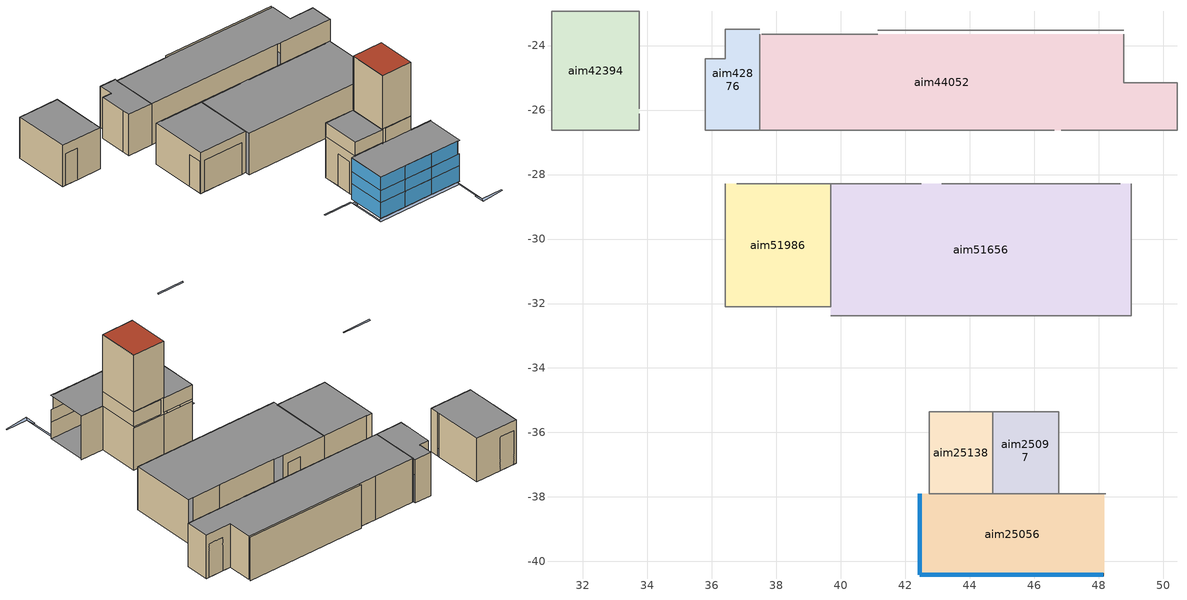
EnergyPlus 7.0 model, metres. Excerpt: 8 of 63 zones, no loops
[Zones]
aim25056
 floor ground (construction-29): 42.45,-40.42 42.45,-37.9 48.15,-37.9 48.16,-40.42 z0
 floor to aim0014 (construction-33): 42.45,-40.42 42.45,-37.9 48.18,-37.9 48.18,-40.42 z2.74
 wall outside (construction-12): 42.45,-37.9 42.45,-40.42 44.24,-40.42 46.13,-40.42 48.15,-40.42 z0:1.04; 42.45,-37.9 42.45,-40.42 44.24,-40.42 46.13,-40.42 48.15,-40.42 z1.04:1.84; 42.45,-37.9 42.45,-40.42 44.24,-40.42 46.13,-40.42 48.02,-40.42 z1.84:2.74
 wall to aim0014 (construction-31): 48.21,-37.9 46.75,-37.9 z0:2.74
 wall to aim25097 (construction-31): 46.75,-37.9 44.71,-37.9 z0:2.65
 wall to aim25138 (construction-31): 44.71,-37.9 42.73,-37.9 z0:2.65
 window (NPwindowType-450): 46.13,-40.42 48.14,-40.42 / 44.24,-40.42 46.12,-40.42 / 42.45,-40.42 44.23,-40.42 / 42.45,-37.9 42.45,-40.41 z0:1.03; 46.13,-40.42 48.14,-40.42 / 44.24,-40.42 46.12,-40.42 / 42.45,-40.42 44.23,-40.42 / 42.45,-37.9 42.45,-40.41 z1.04:1.83; 46.13,-40.42 48.01,-40.42 / 44.24,-40.42 46.12,-40.42 / 42.45,-40.42 44.23,-40.42 / 42.45,-37.9 42.45,-40.41 z1.84:2.73
aim25097
 floor ground (construction-29): 44.71,-37.9 44.8,-37.66 46.64,-37.66 46.75,-37.9 z0; 46.64,-37.66 46.64,-35.48 46.75,-35.36 46.75,-37.9 z0; 44.71,-37.9 44.71,-35.36 44.8,-35.48 44.8,-37.66 z0; 44.71,-35.36 46.75,-35.36 46.64,-35.48 44.8,-35.48 z0; 44.8,-37.66 44.8,-35.48 46.64,-35.48 46.64,-37.66 z0
 wall to aim0014 (construction-31): 44.94,-37.9 46.75,-37.9 46.75,-35.36 44.91,-35.36 z2.74:3.66; 44.71,-37.9 46.75,-37.9 z3.71:7.26; 46.75,-37.9 46.75,-35.36 z0:2.74; 46.75,-35.36 44.71,-35.36 z0:2.65
 wall to aim25138 (construction-31): 44.71,-35.36 44.71,-37.9 z0:3.66
 wall to aim26038 (construction-31): 44.71,-35.48 44.71,-37.9 z3.66:7.26
 wall to aim25997 (construction-31): 46.75,-37.9 46.75,-35.4 z3.66:7.26
 wall to aim52988 (construction-31): 46.75,-35.36 44.71,-35.36 z3.71:7.26
 roof outside (construction-51): 44.71,-37.9 46.75,-37.9 46.75,-35.36 44.71,-35.36 z7.26
aim25138
 floor ground (construction-29): 42.73,-37.9 42.73,-35.36 44.71,-35.36 44.71,-37.9 z0
 floor to aim26038 (construction-23): 42.73,-37.9 42.73,-35.36 44.71,-35.36 44.71,-37.9 z3.66
 wall to aim0014 (construction-31): 42.73,-37.9 44.71,-37.9 z2.8:3.66; 42.73,-36.36 42.73,-37.43 z0:2.13; 42.73,-35.36 42.73,-37.9 z2.74:3.66; 44.71,-35.36 42.73,-35.36 z0:2.61; 44.71,-35.36 42.73,-35.36 z2.76:3.66; 42.73,-37.9,2.74 42.73,-35.36,2.74 42.73,-35.36,0 42.73,-36.36,0 42.73,-36.36,2.13 42.73,-37.43,2.13 42.73,-37.43,0 42.73,-37.9,0
aim42394
 floor ground (construction-29): 31.04,-26.63 31.04,-22.93 33.74,-22.93 33.74,-26.63 z0
 floor to aim42648 (construction-33): 31.04,-26.63 31.04,-22.93 33.74,-22.93 33.74,-26.63 z2.74
 wall to aim0014 (construction-31): 31.2,-26.63 32.12,-26.63 z0:2.13; 33.74,-26.63 33.74,-26.12 z0:2.74; 31.2,-26.63,0 31.2,-26.63,2.13 32.12,-26.63,2.13 32.12,-26.63,0 33.74,-26.63,0 33.74,-26.63,2.74 31.04,-26.63,2.74 31.04,-26.63,0
 wall to aim42094 (construction-31): 32.12,-22.93 31.2,-22.93 z0:2.13; 31.04,-22.93,2.74 33.74,-22.93,2.74 33.74,-22.93,0 32.12,-22.93,0 32.12,-22.93,2.13 31.2,-22.93,2.13 31.2,-22.93,0 31.04,-22.93,0
 wall to aim42502 (construction-31): 31.04,-22.93 31.04,-26.63 z0:2.74
 wall to aim42727 (construction-31): 33.74,-25.96 33.74,-22.93 z0:2.74
aim42876
 floor ground (construction-29): 35.8,-26.63 35.8,-24.41 36.41,-24.41 36.41,-23.49 37.48,-23.49 37.48,-26.63 z0
 floor to aim42955 (construction-33): 35.8,-26.63 35.8,-24.41 36.41,-24.41 36.41,-23.49 37.48,-23.49 37.48,-26.63 z2.74
 wall to aim42727 (construction-31): 36.41,-23.49 36.41,-24.41 35.8,-24.41 35.8,-26.12 z0:2.74
 wall to aim0014 (construction-31): 35.8,-26.12 35.8,-26.63 37.48,-26.63 z0:2.74
 wall to aim43110 (construction-31): 37.48,-23.49 36.41,-23.49 z0:2.74
 wall to aim44052 (construction-31): 37.48,-26.51 37.48,-25.59 z0:2.13; 37.48,-26.63,0 37.48,-26.51,0 37.48,-26.51,2.13 37.48,-25.59,2.13 37.48,-25.59,0 37.48,-23.65,0 37.48,-23.65,2.74 37.48,-26.63,2.74
aim44052
 floor ground (construction-29): 37.48,-26.63 37.48,-23.65 48.78,-23.65 48.78,-25.15 50.43,-25.15 50.43,-26.63 z0
 floor to aim44171 (construction-33): 37.48,-26.63 37.48,-23.65 48.78,-23.65 48.78,-25.15 50.43,-25.15 50.43,-26.63 z2.74
 wall to aim44051 (construction-31): 46.84,-26.63 50.43,-26.63 50.43,-25.15 z0:2.74
 wall to aim0014 (construction-31): 37.48,-26.63 46.61,-26.63 z0:2.74
 wall to aim44364 (construction-31): 50.22,-25.15 49.31,-25.15 z0:2.13; 48.78,-25.15 48.78,-23.65 z0:2.74; 48.78,-25.15,2.74 50.43,-25.15,2.74 50.43,-25.15,0 50.22,-25.15,0 50.22,-25.15,2.13 49.31,-25.15,2.13 49.31,-25.15,0 48.78,-25.15,0
 wall to aim44884 (construction-31): 41.15,-23.65 40.08,-23.65 z0:2.74
 wall to aim43110 (construction-31): 40.08,-23.65 37.54,-23.65 z0:2.74
 wall to aim44510 (construction-31): 48.78,-23.52 41.15,-23.52 z0:2.74
aim51656
 floor ground (construction-29): 39.68,-32.38 39.68,-28.29 49,-28.29 49,-32.38 z0
 floor to aim0014 (construction-33): 39.68,-32.38 39.68,-28.29 49,-28.29 49,-32.38 z2.74
 wall to aim44051 (construction-31): 49,-32.38 49,-28.29 / 48.67,-28.29 46.84,-28.29 z0:2.74
 wall to aim0014 (construction-31): 46.84,-28.29 43.12,-28.29 / 39.68,-32.38 49,-32.38 z0:2.74; 42.19,-28.29 41.27,-28.29 z0:2.13; 39.68,-28.29,2.74 42.5,-28.29,2.74 42.5,-28.29,0 42.19,-28.29,0 42.19,-28.29,2.13 41.27,-28.29,2.13 41.27,-28.29,0 39.68,-28.29,0
 wall to aim51986 (construction-31): 39.68,-28.29 39.68,-32.1 z0:2.74
aim51986
 floor ground (construction-29): 36.42,-32.1 36.42,-28.29 39.68,-28.29 39.68,-32.1 z0
 floor to aim0014 (construction-33): 36.42,-32.1 36.42,-28.29 39.68,-28.29 39.68,-32.1 z2.74
 wall to aim0014 (construction-31): 39.68,-28.29 36.77,-28.29 z0:2.74; 36.42,-31.12 36.42,-32.04 / 36.68,-32.1 39.42,-32.1 z0:2.13; 36.42,-32.1,2.74 36.42,-28.29,2.74 36.42,-28.29,0 36.42,-31.12,0 36.42,-31.12,2.13 36.42,-32.04,2.13 36.42,-32.04,0 36.42,-32.1,0; 36.68,-32.1,0 36.68,-32.1,2.13 39.42,-32.1,2.13 39.42,-32.1,0 39.68,-32.1,0 39.68,-32.1,2.74 36.42,-32.1,2.74 36.42,-32.1,0
shading: 47.87,-42.78 49.39,-42.62 49.39,-42.55 48.02,-42.55 z0; 47.87,-42.1 47.87,-42.78 48.02,-42.55 47.94,-42.1 z0; 47.93,-40.65 47.94,-42.1 48.02,-42.55 48.01,-40.42 z0; 42.22,-40.69 47.93,-40.65 48.01,-40.42 42.3,-40.46 z0; 42.21,-38.25 42.29,-38.55 42.36,-38.55 42.36,-38.25 z0; 42.21,-38.25 42.22,-40.69 42.3,-40.46 42.29,-38.55 z0; 40.3,-38.11 40.3,-38.18 42.21,-38.17 42.21,-38.1 z0; 28.2,-38.1 28.2,-38.18 30.02,-38.17 30.02,-38.09 z0
[Site:Location]
Braintree  MA United States: Latitude {deg}=42.213; Longitude {deg}=-71.033; Time Zone {hr}=-5.91942; Elevation {m}=26
[Site:GroundTemperature:BuildingSurface]
18.89, 18.92, 19.02, 19.12, 19.21, 19.23, 19.07, 19.32, 19.09, 19.21, 19.13, 18.96
[SizingPeriod:DesignDay] Day of Month=21; Humidity Indicating Type=Wet-Bulb
Name | Maximum Dry-Bulb Temperature {C} | Wet-Bulb at Max {C} | Barometric Pressure {Pa} | Wind Speed {m/s} | Wind Direction {deg} | Month | Day Type | Daily Dry-Bulb Temperature Range {deltaC} | Barometric Pressure {Pa}}
GBS_04R20_266135 Winter | -14.6 | -14.6 | 99400 | 3 | 320 | 1 | WinterDesignDay
GBS_04R20_266135 Summer | 30.8 | 22.4 |  | 0 | 0 | 7 | SummerDesignDay | 10.9 | 99800
[BUILDING]
Project Name: Building Azimuth=0; Building Terrain=Suburbs; Loads Convergence Tolerance=4E-02; Temperature Convergence Tolerance=4E-01; Solar Distribution=MinimalShadowing; Max Number of Warmup Days=25; Minimum Number of Warmup Days=6
[MATERIAL]
mat-384: Smooth, 0.01905, 0.11544, 512.591, 1381.644, 0.9, 0.75, 0.75
mat-353: Smooth, 0.01588, 0.160266, 800.923, 837.36, 0.9, 0.75, 0.75
mat-266: MediumRough, 0.20321, 1.3112, 2242.58, 837.36, 0.9, 0.75, 0.75
mat-403: Smooth, 0.08891, 0.0467298, 9.61108, 837.36, 0.9, 0.75, 0.75
mat-378: MediumRough, 0.20422, 1.73073, 1842.12, 837.36, 0.9, 0.75, 0.75
mat-223: Smooth, 0.01271, 0.0571142, 288.332, 1339.776, 0.9, 0.75, 0.75
mat-247: Smooth, 0.00954, 0.162516, 1121.29, 1465.38, 0.9, 0.75, 0.75
mat-416: Smooth, 0.0762, 0.0415376, 240.277, 711.756, 0.9, 0.75, 0.75
[MATERIAL:NoMass]
mat-244: Smooth, 0.0105666
mat-465: MediumRough, 5.28331
mat-248: MediumRough, 0.366309
mat-452: Smooth, 0.170827
[MATERIAL:AirGap]
mat-464: 0.109188
[CONSTRUCTION]
NPwindowType-450: Glaze-L1-NPwindowType-450, Gas-L2-NPwindowType-450, Glaze-L3-NPwindowType-450
construction-12: mat-266, mat-403
construction-31: mat-353, mat-464, mat-353
construction-29: mat-465, mat-378, mat-266, mat-248
construction-33: mat-223
construction-51: mat-247, mat-244, mat-416, mat-416, mat-384
construction-23: mat-384, mat-452, mat-248
[WindowMaterial:Glazing]
Glaze-L1-NPwindowType-450: SpectralAverage, , 0.0056, 0.402263, 0.292365, 0.370915, 0.674465, 0.161132, 0.0837022, 0, 0.84, 0.0659056, 0.996883
Glaze-L3-NPwindowType-450: SpectralAverage, , 0.006, 0.775, 0.071, 0.071, 0.881, 0.08, 0.08, 0, 0.84, 0.84, 0.9
[WindowMaterial:Gas]
Gas-L2-NPwindowType-450: Air, 0.0127
[AvailabilityManager:Scheduled] Schedule=COMPACT-HVAC-ALWAYS
aim1108-VAV-SYS-Availability; aim1215-VAV-SYS-Availability; aim23359-VAV-SYS-Availability; aim25056-VAV-SYS-Availability; aim25097-VAV-SYS-Availability; aim25138-VAV-SYS-Availability; aim31260-VAV-SYS-Availability; aim31587-VAV-SYS-Availability; aim33890-VAV-SYS-Availability; aim38562-VAV-SYS-Availability; aim48822-VAV-SYS-Availability; aim52988-VAV-SYS-Availability
[ZONE]
aim25056: 0, 0, 0, 0, 1, 1, 2.35459, 33.7635, 14.3394
aim25097: 0, 0, 0, 0, 1, 1, 26.2477, 31.4873, 1.19962
aim25138: 0, 0, 0, 0, 1, 1, 2.92394, 14.6619, 5.01444
aim42394: 0, 0, 0, 0, 1, 1, 2.38556, 23.8417, 9.99419
aim42876: 0, 0, 0, 0, 1, 1, 2.25405, 10.6074, 4.70593
aim44052: 0, 0, 0, 0, 1, 1, 2.50011, 90.1707, 36.0667
aim51656: 0, 0, 0, 0, 1, 1, 2.49605, 95.1019, 38.1009
aim51986: 0, 0, 0, 0, 1, 1, 2.46026, 30.6076, 12.4408
[PEOPLE]
people-aim25056: aim25056, aim0026, People, 0.573579, 0.5, 0.555556, aim25056-peep-activ-level
people-aim25097: aim25097, aim0026, People, 0.0671787, 0.5, 0.555556, aim25097-peep-activ-level
people-aim25138: aim25138, aim0026, People, 0.200574, 0.5, 0.555556, aim25138-peep-activ-level
people-aim42394: aim42394, aim0026, People, 0.399768, 0.5, 0.555556, aim42394-peep-activ-level
people-aim42876: aim42876, aim0026, People, 0.188238, 0.5, 0.555556, aim42876-peep-activ-level
people-aim44052: aim44052, aim0026, People, 1.44267, 0.5, 0.555556, aim44052-peep-activ-level
people-aim51656: aim51656, aim0026, People, 1.52403, 0.5, 0.555556, aim51656-peep-activ-level
people-aim51986: aim51986, aim0026, People, 0.497632, 0.5, 0.555556, aim51986-peep-activ-level
[LIGHTS] Schedule=aim0020; Design Level Calculation Method=LightingLevel; Return Air Fraction=0; Fraction Radiant=0.35; Fraction Visible=0.25; Fraction Replaceable.=0; LightEndUseKey=GeneralLights
Name | Zone | Design Level
lights-aim25056 | aim25056 | 138.918
lights-aim25097 | aim25097 | 11.6217
lights-aim25138 | aim25138 | 48.5791
lights-aim42394 | aim42394 | 96.8221
lights-aim42876 | aim42876 | 45.5903
lights-aim44052 | aim44052 | 349.408
lights-aim51656 | aim51656 | 369.115
lights-aim51986 | aim51986 | 120.524
[ElectricEquipment] Schedule=aim0020; Design Level Calculation Method=EquipmentLevel; Fraction Latent=0; Fraction Radiant=0.3; Fraction Lost=0; Default end use category=0
Name | Zone | Design Level
electrical-aim25056 | aim25056 | 206.775
electrical-aim25097 | aim25097 | 24.2179
electrical-aim25138 | aim25138 | 72.3068
electrical-aim42394 | aim42394 | 144.116
electrical-aim42876 | aim42876 | 67.8598
electrical-aim44052 | aim44052 | 520.081
electrical-aim51656 | aim51656 | 549.414
electrical-aim51986 | aim51986 | 179.396
[Schedule:Day:Interval]
aim0017: NO, 6:00, 0, 7:00, 0.1, 8:00, 0.3, 12:00, 0.9, 13:00, 0.8, 17:00, 0.9, 18:00, 0.5, 20:00, 0.3, 22:00, 0.2, 24:00, 0
aim0023: NO, 7:00, 0, 8:00, 0.1, 9:00, 0.2, 11:00, 0.95, 13:00, 0.45, 18:00, 0.95, 19:00, 0.3, 22:00, 0.1, 24:00, 0
[Schedule:Week:Daily]
aim0018: aim0017, aim0017, aim0017, aim0017, aim0017, aim0017, aim0017, aim0017, aim0017, aim0017, aim0017, aim0017
aim0024: aim0023, aim0023, aim0023, aim0023, aim0023, aim0023, aim0023, aim0023, aim0023, aim0023, aim0023, aim0023
[Schedule:Year]
aim0020: Fraction, aim0018, 01, 01, 12, 31
aim0026: Fraction, aim0024, 01, 01, 12, 31
[SCHEDULE:COMPACT]
COMPACT-HVAC-ALWAYS: Any-Number, Through: 12/31, For: AllDays, Until: 24:00, 1
[Schedule:Compact]
aim25056-peep-activ-level; aim25097-peep-activ-level; aim25138-peep-activ-level; aim42394-peep-activ-level; aim42876-peep-activ-level; aim44052-peep-activ-level; aim51656-peep-activ-level; aim51986-peep-activ-level: Any Number, Through: 12/31, For: AllDays, Until: 24:00
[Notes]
== Converted from gbXML file using Autodesk's Green Building Studio web service == !
== gbXML2EnergyPlus stylesheet version 5.0.0.0                                  == !
== Please see your Project End User License Agreement for use restrictions.     == !
Basic description:
